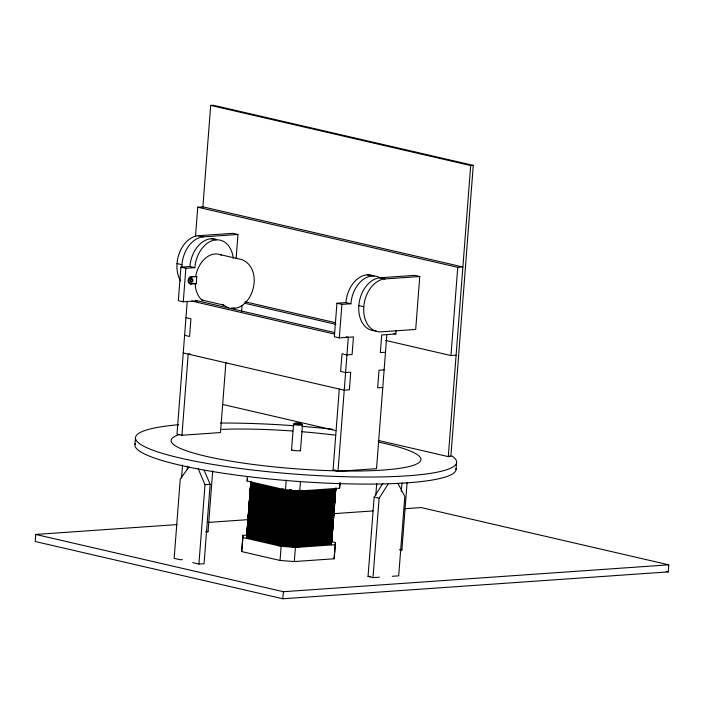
<?xml version="1.0" encoding="UTF-8"?>
<svg xmlns="http://www.w3.org/2000/svg" width="704" height="704" viewBox="0 0 704 704"><rect width="100%" height="100%" fill="white"/><g stroke="black" fill="none" stroke-linecap="round" stroke-linejoin="round"><path stroke-width="1.06" d="M176.994 524.594L35.746 534.442L35.2 541.499L282.823 598.77L668.254 571.894L668.8 564.837L421.177 507.566L404.747 508.71M134.939 444.567L135.485 437.518M233.262 258.174A26.84 18.894 -77 0 0 213.629 240.258A26.84 18.894 -77 0 0 194.85 267.661L189.895 266.517L180.902 267.15L178.323 300.661L183.278 301.814L197.41 300.828M183.278 301.814L185.856 268.294L180.902 267.15M187.238 301.074L177.003 434.104L181.958 435.257L220.502 432.564L225.896 362.384M195.483 236.606L197.745 207.205L202.884 206.844L462.889 266.983L457.75 267.335L197.745 207.205M181.958 435.257L188.197 354.103L190.256 353.962M181.553 478.016L182.565 464.966M202.858 207.178L210.69 105.415L213.259 105.23L473.264 165.37L450.868 456.438L448.298 456.623L378.752 440.537M187.264 469.374L187.51 466.118M202.963 299.983L202.893 300.872C197.657 296.815 195.21 289.942 195.254 283.439L190.414 283.782A3.59 2.534 -77 0 1 188.109 280.421A3.59 2.534 -77 0 1 190.96 276.69L196.786 276.584L196.24 283.677L190.414 283.782M204.178 470.36L210.162 484.317L204.054 563.702L198.915 564.062L205.022 484.678L198.185 468.732M205.876 531.898L208.023 531.749L212.705 470.844M236.139 258.218L237.961 234.458L233.015 233.314L198.326 235.734A26.84 18.894 -77 0 0 179.467 252.771A26.84 18.894 -77 0 0 180.708 281.072M241.569 311.678L242.035 305.659M251.011 481.263L250.606 484.519L281.565 491.674L303.389 493.381L335.509 491.137L335.905 487.89L331.769 541.693L335.482 542.546L334.136 558.782L294.307 561.563L280.051 560.454L241.666 551.575L243.021 535.339L246.875 535.066L247.482 527.129L247.016 531.265L277.966 538.419L299.79 540.126L331.91 537.882L332.446 532.866M340.076 482.838L339.566 488.224L299.737 490.996L285.481 489.887L247.095 481.008L247.43 476.67M243.021 535.339L241.666 551.575M250.809 481.87L246.47 538.322L246.734 536.149M247.623 525.369L248.16 518.311M248.301 516.542L248.838 509.494M249.049 506.845L249.586 499.787M249.726 498.027L250.263 490.97M250.404 489.201L250.941 482.143L250.334 488.048L281.292 495.202L303.116 496.901L335.236 494.666L335.843 488.77M280.051 560.454L281.134 546.339L242.757 537.46M285.481 489.887L286.229 480.119M291.535 450.34L293.55 424.107M282.823 598.77L283.369 591.712L35.746 534.442M300.45 451.035L302.474 424.802M294.307 561.563L295.39 547.448L335.218 544.676L335.482 542.546M299.737 490.996L300.485 481.228M380.732 278.23A26.84 18.894 -77 0 0 350.891 303.75L345.937 302.606L336.943 303.239L334.365 336.75L339.319 337.894L353.452 336.917L352.088 354.552L346.949 354.913L342.003 353.769L340.639 371.404L345.594 372.557L350.733 372.196L349.378 389.831L344.238 390.192L183.251 352.959M339.319 337.894L341.898 304.383L336.943 303.239M386.848 334.585L376.534 468.653L337.99 471.346L333.045 470.193L339.284 389.048M335.711 488.488L331.364 544.94L331.971 539.044M337.99 471.346L348.313 337.269L346.174 336.776M334.136 558.782L335.218 544.676M339.566 488.224L339.979 482.794M379.421 577.192L372.997 577.632L368.042 576.488L374.15 497.103L382.879 483.34M375.778 495.598L376.693 483.639M372.997 577.632L379.104 498.256L388.414 483.569M385.493 352.22L380.354 352.581L381.718 334.946L395.842 333.96L396.097 330.713M401.289 491.542L401.958 482.838M419.769 276.514L415.694 329.428L381.005 331.848A26.84 18.894 -77 0 1 363.774 306.733L358.82 305.589A26.84 18.894 -77 0 1 380.125 277.781L414.814 275.361L419.769 276.514L385.079 278.925L380.125 277.781M399.854 550.044L401.914 549.903L407.097 482.486M456.104 355.186L450.965 355.546L457.75 267.335M448.298 456.623L470.694 165.546L210.69 105.415M456.051 469.612L456.597 462.563M247.095 481.008L247.359 478.887M250.677 485.672L250.131 490.688L281.09 497.851L302.914 499.55L335.034 497.314L335.57 492.298M250.466 488.321L249.858 494.217L280.817 501.38L302.641 503.078L334.761 500.843L335.368 494.938M250.202 491.85L249.656 496.866L280.614 504.02L302.438 505.727L334.558 503.483L335.095 498.467M249.99 494.498L249.392 500.394L280.342 507.549L302.166 509.256L334.286 507.012L334.893 501.116M249.586 499.11L249.181 503.043L280.139 510.198L301.963 511.896L334.083 509.661L334.62 504.645M249.524 500.667L248.917 506.563L279.866 513.726L301.69 515.425L333.81 513.19L334.418 507.294M249.251 504.196L248.706 509.212L279.664 516.375L301.488 518.074L333.608 515.838M248.908 507.927L248.442 512.741L279.391 519.904L301.215 521.602L333.335 519.358L333.872 514.351M248.776 510.374L248.169 516.27L279.118 523.424L300.942 525.131L333.062 522.887L333.67 516.991M248.503 513.902L247.966 518.918L278.916 526.073L300.74 527.78L332.86 525.536L333.397 520.52M248.16 517.634L247.694 522.447L278.643 529.602L300.467 531.309L332.587 529.065L333.194 523.169M248.028 520.071L247.491 525.087L278.441 532.25L300.265 533.949L332.385 531.714L332.922 526.698M247.826 522.72L247.218 528.616L278.168 535.779L299.992 537.478L332.112 535.242L332.719 529.338M247.35 528.898L246.743 534.794L277.693 541.948L299.517 543.655L331.637 541.411L332.244 535.515M247.078 532.426L246.541 537.442L277.49 544.597L299.314 546.295L331.434 544.06M334.145 510.822L333.538 516.718L301.418 518.954L279.594 517.255L248.644 510.092M195.8 276.355L196.293 273.486A25.054 17.635 -77 0 1 221.39 255.165M244.174 303.89C256.485 293.198 259.274 267.159 242.202 259.706L219.666 254.487M189.024 467.007L180.259 478.949L174.152 558.334L180.347 559.759L182.398 559.618M243.637 304.454L239.008 307.349L234.071 308.59M234.722 307.886L230.991 308.15M470.694 165.546L473.264 165.37M198.326 235.734L203.271 236.878L237.961 234.458M185.856 268.294L194.85 267.661M190.96 276.69L196.786 276.584M341.898 304.383L350.891 303.75M384.138 369.864L378.998 370.225L377.643 387.86L382.782 387.508M333.045 470.193L335.183 470.043M205.022 484.678L210.162 484.317M335.641 489.377L303.521 491.612L281.697 489.914L250.747 482.75M335.57 490.257L303.45 492.492L281.626 490.794L250.677 483.63M335.438 492.017L303.318 494.261L281.494 492.554L250.545 485.399M335.368 492.906L303.248 495.141L281.424 493.442L250.474 486.279M335.298 493.786L303.178 496.021L281.362 494.322L250.404 487.159M335.166 495.546L303.046 497.79L281.222 496.082L250.272 488.928M335.095 496.426L302.975 498.67L281.151 496.971L250.202 489.808M334.963 498.194L302.843 500.43L281.019 498.731L250.07 491.568M334.893 499.074L302.773 501.318L280.949 499.611L249.999 492.457M334.822 499.954L302.711 502.198L280.887 500.491L249.929 493.337M334.69 501.723L302.57 503.958L280.746 502.26L249.797 495.097M334.62 502.603L302.5 504.847L280.676 503.14L249.726 495.986M334.488 504.372L302.368 506.607L280.544 504.909L249.594 497.746M334.418 505.252L302.298 507.487L280.474 505.789L249.524 498.626M334.347 506.132L302.236 508.376L280.412 506.669L249.454 499.514M334.215 507.892L302.095 510.136L280.271 508.438L249.322 501.274M334.145 508.781L302.025 511.016L280.201 509.318L249.251 502.154M334.013 510.541L301.893 512.785L280.069 511.078L249.119 503.923M333.942 511.421L301.822 513.665L279.998 511.958L249.049 504.803M333.872 512.31L301.761 514.545L279.937 512.846L248.978 505.683M207.654 522.456L248.169 519.631M333.573 513.674L372.997 510.928M333.74 514.07L301.62 516.314L279.796 514.606L248.846 507.452M333.67 514.95L301.55 517.194L279.726 515.486L248.776 508.332M333.467 517.598L301.347 519.842L279.523 518.135L248.574 510.981M333.397 518.478L301.286 520.722L279.462 519.015L248.503 511.861M333.265 520.247L301.145 522.482L279.321 520.784L248.371 513.621M333.194 521.127L301.074 523.362L279.259 521.664L248.301 514.51M333.133 522.007L301.013 524.251L279.189 522.544L248.23 515.39M332.992 523.776L300.872 526.011L279.048 524.313L248.098 517.15M332.922 524.656L300.81 526.891L278.986 525.193L248.028 518.03M332.79 526.416L300.67 528.66L278.846 526.953L247.896 519.798M332.719 527.305L300.599 529.54L278.784 527.842L247.826 520.678M332.658 528.185L300.538 530.42L278.714 528.722L247.755 521.558M332.517 529.945L300.397 532.189L278.573 530.482L247.623 523.327M332.446 530.834L300.335 533.069L278.511 531.37L247.553 524.207M332.314 532.594L300.194 534.829L278.37 533.13L247.421 525.976M332.244 533.474L300.124 535.718L278.309 534.01L247.35 526.856M332.182 534.354L300.062 536.598L278.238 534.899L247.28 527.736M332.042 536.122L299.922 538.358L278.098 536.659L247.148 529.496M331.98 537.002L299.86 539.246L278.036 537.539L247.078 530.385M331.839 538.771L299.719 541.006L277.895 539.308L246.946 532.145M331.769 539.651L299.649 541.886L277.834 540.188L246.875 533.025M331.707 540.531L299.587 542.775L277.763 541.068L246.805 533.914M331.566 542.3L299.446 544.535L277.622 542.837L246.673 535.674M331.505 543.18L299.385 545.415L277.561 543.717L246.602 536.554M368.042 576.488L370.19 576.338M392.269 576.294L398.693 575.846L404.8 496.461L397.866 483.296M283.369 591.712L668.8 564.837M285.041 489.28L281.767 489.025L277.42 545.477L299.244 547.184L303.591 490.732L298.135 490.31M289.406 489.623L291.588 489.79M281.134 546.339L295.39 547.448M223.511 304.955L222.517 304.814M211.209 238.718L216.163 239.862M367.242 274.806L372.196 275.95M177.012 263.542L181.966 264.686M195.254 283.439L196.24 283.677M393.862 333.502L395.842 333.96M245.054 301.787L335.676 322.749M244.182 303.134L335.87 324.342M385.695 340.446L450.965 355.546M201.942 300.054L223.502 305.043L228.237 307.833M195.43 300.362L334.259 332.473M191.585 301.022L334.453 334.066M185.962 317.68L190.916 318.824L189.561 336.468L184.606 335.315M448.73 455.946L450.868 456.438M222.534 404.404L335.949 430.637M374.15 497.103L379.104 498.256M666.125 571.402L668.254 571.894M399.846 549.428L401.914 549.903M206.043 531.291L208.023 531.749M192.729 562.628L198.915 564.062M190.485 278.555A1.786 1.258 -77 0 1 191.981 279.919A1.786 1.258 -77 0 1 190.555 282.005M191.409 284.011A3.59 2.534 -77 0 1 189.103 280.65A3.59 2.534 -77 0 1 191.954 276.927M189.895 266.517A26.84 18.894 -77 0 1 216.128 239.272M345.937 302.606A26.84 18.894 -77 0 1 374.009 276.074M181.861 267.634A26.84 18.894 -77 0 1 203.271 236.878M363.774 306.733A26.84 18.894 -77 0 1 385.079 278.925M376.059 330.704A26.84 18.894 -77 0 1 358.82 305.589M456.034 468.565A161.049 24.086 4.4 0 1 292.53 481.017A161.049 24.086 4.4 0 1 135.221 443.538M451.898 455.937A161.049 24.086 4.4 0 1 255.675 470.378A161.049 24.086 4.4 0 1 178.71 424.723M220.387 423.042A161.049 24.086 4.4 0 1 294.008 425.735M302.016 426.351A161.049 24.086 4.4 0 1 332.719 429.282M378.083 442.042A125.259 18.726 4.4 0 1 399.106 468.398A125.259 18.726 4.4 0 1 237.934 462.29A125.259 18.726 4.4 0 1 179.485 434.518M221.857 429.343A125.259 18.726 4.4 0 1 292.899 431.024M301.62 431.693A125.259 18.726 4.4 0 1 335.79 435.222M300.37 450.199A4.47 0.669 4.4 0 1 295.962 450.701A4.47 0.669 4.4 0 1 291.755 449.53M301.91 424.424A4.47 0.669 4.4 0 1 300.502 425.198A4.47 0.669 4.4 0 1 294.536 424.618A4.47 0.669 4.4 0 1 294.914 423.738M300.309 424.054A4.47 0.669 4.4 0 1 301.224 424.23M192.491 281.653A1.786 1.258 -77 0 0 192.139 278.74A1.786 1.258 -77 0 0 190.406 281.01A1.786 1.258 -77 0 0 192.491 281.653M296.234 423.896A3.582 0.537 4.4 0 0 301.646 423.852A3.582 0.537 4.4 0 0 296.349 422.972A3.582 0.537 4.4 0 0 296.234 423.896"/></g></svg>
